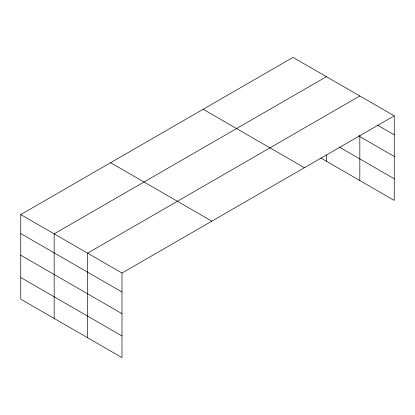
<?xml version="1.0" encoding="UTF-8"?>
<svg xmlns="http://www.w3.org/2000/svg" width="415" height="415" viewBox="0 0 415 415"><rect width="100%" height="100%" fill="white"/><g stroke="black" fill="none" stroke-linecap="round" stroke-linejoin="round"><path stroke-width="0.62" d="M394.25 115.847L293.006 57.395L20.75 214.581L20.75 299.153L121.994 357.606L121.994 273.034L394.25 115.847L394.25 200.419L320.847 158.042M359.826 135.337L359.826 180.546M326.413 76.687L54.163 233.868L54.163 318.44M359.826 95.974L87.575 253.16L87.575 337.732M377.593 125.226L394.25 134.839M358.71 135.964L394.25 156.481M339.221 147.009L394.25 178.782M203.158 109.264L304.408 167.722M110.592 162.706L211.842 221.164M20.75 214.581L121.994 273.034M20.75 233.572L121.994 292.025M20.75 255.215L121.994 313.667M20.75 277.511L121.994 335.963M326.413 154.894L326.413 161.259"/></g></svg>
